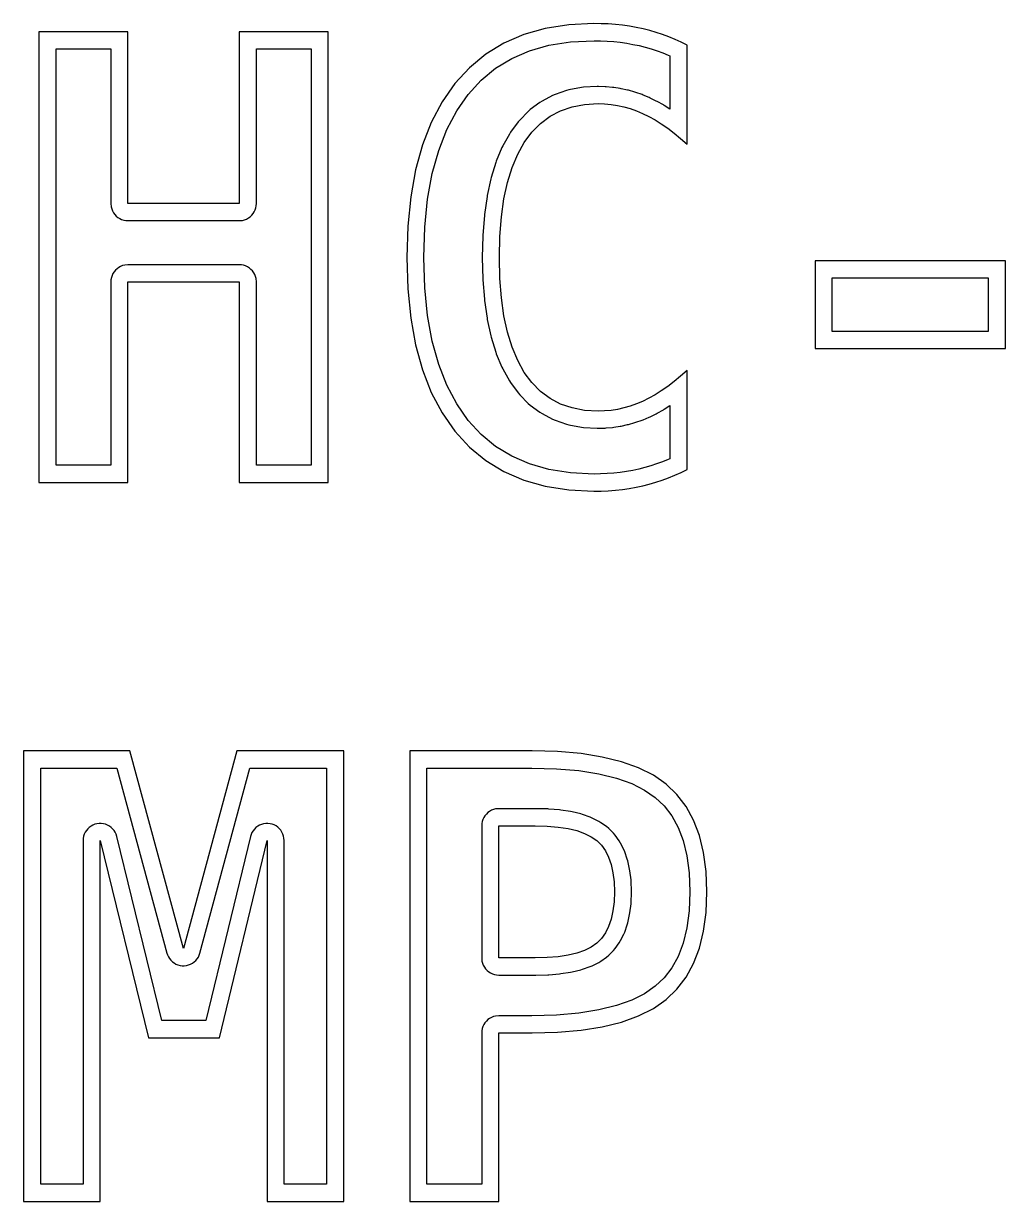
# Model space of a CAD drawing. Header units: metres. Extents: x -25.7 to 24.1, y -16.9 to 17.5.
# Drawn here: x -4.55 to 24.14, y -16.93 to 17.48 of the extents above; entities that cross this region are included whole.
import ezdxf

# ---------------------------------------------------------------- set-up
doc = ezdxf.new("R2010")
doc.units = ezdxf.units.M

msp = doc.modelspace()

# ---------------------------------------------------------------- linework, layer by layer
for p, q in [((-1.49942, 17.2435), (-4.10008, 17.2435)), ((-4.10008, 17.2435), (-4.10008, 4.08125)), ((-1.49942, 12.2265), (-1.49942, 17.2435)), ((4.3542, 17.2435), (1.75356, 17.2435)), ((1.75356, 17.2435), (1.75356, 12.2265)), ((4.3542, 4.08125), (4.3542, 17.2435)), ((10.695, 17.3415), (10.063, 17.1624)), ((11.3785, 17.4489), (10.695, 17.3415)), ((12.1134, 17.4848), (11.3785, 17.4489)), ((12.3262, 17.4815), (12.1134, 17.4848)), ((12.5365, 17.4719), (12.3262, 17.4815)), ((12.7443, 17.4557), (12.5365, 17.4719)), ((12.9496, 17.4332), (12.7443, 17.4557)), ((13.1524, 17.4041), (12.9496, 17.4332)), ((13.3526, 17.3686), (13.1524, 17.4041)), ((13.5503, 17.3267), (13.3526, 17.3686)), ((13.745, 17.2783), (13.5503, 17.3267)), ((13.9361, 17.2234), (13.745, 17.2783)), ((14.1235, 17.1622), (13.9361, 17.2234)), ((9.48244, 16.9117), (8.95334, 16.5893)), ((10.063, 17.1624), (9.48244, 16.9117)), ((10.8025, 16.8522), (11.4296, 16.9508)), ((11.4296, 16.9508), (12.1218, 16.9846)), ((12.1218, 16.9846), (12.311, 16.9817)), ((12.311, 16.9817), (12.5054, 16.9728)), ((12.5054, 16.9728), (12.698, 16.9578)), ((12.698, 16.9578), (12.8866, 16.9371)), ((12.8866, 16.9371), (13.0733, 16.9103)), ((13.0733, 16.9103), (13.2568, 16.8778)), ((13.2568, 16.8778), (13.4382, 16.8393)), ((14.3074, 17.0944), (14.1235, 17.1622)), ((14.4877, 17.0202), (14.3074, 17.0944)), ((14.6644, 16.9395), (14.4877, 17.0202)), ((14.8374, 16.8524), (14.6644, 16.9395)), ((-3.60008, 4.58125), (-3.60008, 16.7435)), ((-3.60008, 16.7435), (-1.99942, 16.7435)), ((-1.99942, 16.7435), (-1.99942, 12.2265)), ((2.25356, 12.2265), (2.25356, 16.7435)), ((2.25356, 16.7435), (3.8542, 16.7435)), ((3.8542, 16.7435), (3.8542, 4.58125)), ((8.95334, 16.5893), (8.47568, 16.1953)), ((9.71274, 16.4665), (10.2309, 16.6903)), ((10.2309, 16.6903), (10.8025, 16.8522)), ((13.4382, 16.8393), (13.6156, 16.7952)), ((13.6156, 16.7952), (13.7894, 16.7454)), ((13.7894, 16.7454), (13.9597, 16.6897)), ((13.9597, 16.6897), (14.1256, 16.6285)), ((14.1256, 16.6285), (14.2887, 16.5614)), ((14.2887, 16.5614), (14.3374, 16.5392)), ((14.3374, 16.5392), (14.3374, 14.9858)), ((14.8374, 13.9571), (14.8374, 16.8524)), ((8.47568, 16.1953), (8.04947, 15.7296)), ((8.82088, 15.8319), (9.244, 16.1809)), ((9.244, 16.1809), (9.71274, 16.4665)), ((8.44069, 15.4165), (8.82088, 15.8319)), ((8.04947, 15.7296), (7.67761, 15.1962)), ((11.3155, 15.5272), (10.979, 15.4116)), ((11.3846, 15.5455), (11.3155, 15.5272)), ((11.7497, 15.6149), (11.3846, 15.5455)), ((11.8138, 15.6229), (11.7497, 15.6149)), ((12.2075, 15.646), (11.8138, 15.6229)), ((12.2521, 15.6466), (12.2075, 15.646)), ((12.4427, 15.6408), (12.2521, 15.6466)), ((12.4736, 15.6389), (12.4427, 15.6408)), ((12.6626, 15.6213), (12.4736, 15.6389)), ((12.6935, 15.6175), (12.6626, 15.6213)), ((12.8809, 15.5882), (12.6935, 15.6175)), ((12.9114, 15.5825), (12.8809, 15.5882)), ((13.0971, 15.5416), (12.9114, 15.5825)), ((13.1269, 15.534), (13.0971, 15.5416)), ((13.3111, 15.4814), (13.1269, 15.534)), ((7.67761, 15.1962), (7.36295, 14.5986)), ((8.10556, 14.9357), (8.44069, 15.4165)), ((10.5348, 15.1777), (10.2554, 14.9696)), ((10.6008, 15.2194), (10.5348, 15.1777)), ((10.9088, 15.3813), (10.6008, 15.2194)), ((10.979, 15.4116), (10.9088, 15.3813)), ((11.8431, 15.1237), (12.2368, 15.1468)), ((12.2368, 15.1468), (12.4274, 15.141)), ((13.3398, 15.4722), (13.3111, 15.4814)), ((13.5223, 15.4079), (13.3398, 15.4722)), ((13.5499, 15.3973), (13.5223, 15.4079)), ((13.7308, 15.3213), (13.5499, 15.3973)), ((13.7569, 15.3094), (13.7308, 15.3213)), ((13.9378, 15.2208), (13.7569, 15.3094)), ((13.962, 15.2082), (13.9378, 15.2208)), ((14.1445, 15.1061), (13.962, 15.2082)), ((7.81859, 14.3908), (8.10556, 14.9357)), ((10.1981, 14.9196), (9.94737, 14.6652)), ((10.2554, 14.9696), (10.1981, 14.9196)), ((10.8335, 14.7768), (11.1414, 14.9387)), ((11.1414, 14.9387), (11.478, 15.0543)), ((11.478, 15.0543), (11.8431, 15.1237)), ((12.4274, 15.141), (12.6164, 15.1235)), ((12.6164, 15.1235), (12.8038, 15.0942)), ((12.8038, 15.0942), (12.9895, 15.0533)), ((12.9895, 15.0533), (13.1736, 15.0007)), ((13.1736, 15.0007), (13.3562, 14.9363)), ((13.3562, 14.9363), (13.537, 14.8603)), ((13.537, 14.8603), (13.718, 14.7718)), ((14.1662, 15.0932), (14.1445, 15.1061)), ((14.3374, 14.9858), (14.1662, 15.0932)), ((7.36295, 14.5986), (7.1055, 13.937)), ((9.90134, 14.6114), (9.67921, 14.3107)), ((9.94737, 14.6652), (9.90134, 14.6114)), ((10.3035, 14.3143), (10.5542, 14.5687)), ((10.5542, 14.5687), (10.8335, 14.7768)), ((13.718, 14.7718), (13.9005, 14.6697)), ((13.9005, 14.6697), (14.0846, 14.5542)), ((14.0846, 14.5542), (14.2704, 14.4251)), ((7.58073, 13.7795), (7.81859, 14.3908)), ((9.64464, 14.2571), (9.45171, 13.9109)), ((9.67921, 14.3107), (9.64464, 14.2571)), ((10.0814, 14.0136), (10.3035, 14.3143)), ((14.2704, 14.4251), (14.4578, 14.2826)), ((14.4578, 14.2826), (14.6468, 14.1266)), ((14.6468, 14.1266), (14.8374, 13.9571)), ((7.1055, 13.937), (6.90526, 13.2113)), ((7.39325, 13.1), (7.58073, 13.7795)), ((9.42705, 13.8602), (9.26379, 13.4692)), ((9.45171, 13.9109), (9.42705, 13.8602)), ((9.88844, 13.6675), (10.0814, 14.0136)), ((9.24715, 13.4231), (9.11357, 12.9873)), ((9.26379, 13.4692), (9.24715, 13.4231)), ((9.72519, 13.2765), (9.88844, 13.6675)), ((6.90526, 13.2113), (6.76224, 12.4215)), ((7.25775, 12.3518), (7.39325, 13.1)), ((9.59161, 12.8408), (9.72519, 13.2765)), ((9.10291, 12.9464), (8.99902, 12.4658)), ((9.11357, 12.9873), (9.10291, 12.9464)), ((9.48773, 12.3602), (9.59161, 12.8408)), ((6.76224, 12.4215), (6.67642, 11.5676)), ((8.99265, 12.4301), (8.91843, 11.9048)), ((8.99902, 12.4658), (8.99265, 12.4301)), ((-1.99942, 12.2265), (-1.99057, 12.1328)), ((-1.99057, 12.1328), (-1.97495, 12.072)), ((-1.97495, 12.072), (-1.95183, 12.0136)), ((1.75356, 12.2265), (-1.49942, 12.2265)), ((2.21844, 12.0424), (2.23785, 12.1022)), ((2.23785, 12.1022), (2.24962, 12.1638)), ((2.24962, 12.1638), (2.25356, 12.2265)), ((7.17564, 11.5347), (7.25775, 12.3518)), ((9.41351, 11.8348), (9.48773, 12.3602)), ((-1.95183, 12.0136), (-1.92159, 11.9586)), ((-1.92159, 11.9586), (-1.88467, 11.9078)), ((-1.88467, 11.9078), (-1.84169, 11.862)), ((-1.84169, 11.862), (-1.79332, 11.822)), ((-1.79332, 11.822), (-1.7403, 11.7884)), ((-1.7403, 11.7884), (-1.68349, 11.7616)), ((-1.68349, 11.7616), (-1.62376, 11.7422)), ((-1.62376, 11.7422), (-1.56209, 11.7305)), ((-1.56209, 11.7305), (-1.49942, 11.7265)), ((-1.49942, 11.7265), (1.75356, 11.7265)), ((1.75356, 11.7265), (1.84724, 11.7354)), ((1.84724, 11.7354), (1.90807, 11.751)), ((1.90807, 11.751), (1.96645, 11.7741)), ((1.96645, 11.7741), (2.02147, 11.8044)), ((2.02147, 11.8044), (2.07227, 11.8413)), ((2.07227, 11.8413), (2.11804, 11.8842)), ((2.11804, 11.8842), (2.15807, 11.9326)), ((2.15807, 11.9326), (2.19171, 11.9856)), ((2.19171, 11.9856), (2.21844, 12.0424)), ((8.91502, 11.8737), (8.87051, 11.3035)), ((8.91843, 11.9048), (8.91502, 11.8737)), ((9.369, 11.2646), (9.41351, 11.8348)), ((6.67642, 11.5676), (6.64781, 10.6496)), ((7.14806, 10.6496), (7.17564, 11.5347)), ((8.86916, 11.2767), (8.85431, 10.6617)), ((8.87051, 11.3035), (8.86916, 11.2767)), ((9.35416, 10.6496), (9.369, 11.2646)), ((-1.81813, 10.3238), (-1.86391, 10.2808)), ((-1.76733, 10.3607), (-1.81813, 10.3238)), ((-1.71231, 10.3909), (-1.76733, 10.3607)), ((-1.65393, 10.4141), (-1.71231, 10.3909)), ((-1.59311, 10.4297), (-1.65393, 10.4141)), ((-1.49942, 10.4385), (-1.59311, 10.4297)), ((1.75356, 10.4385), (-1.49942, 10.4385)), ((1.81622, 10.4346), (1.75356, 10.4385)), ((1.8779, 10.4228), (1.81622, 10.4346)), ((1.93762, 10.4034), (1.8779, 10.4228)), ((1.99443, 10.3767), (1.93762, 10.4034)), ((2.04745, 10.343), (1.99443, 10.3767)), ((2.09583, 10.303), (2.04745, 10.343)), ((6.64781, 10.6496), (6.67642, 9.73402)), ((7.17564, 9.76692), (7.14806, 10.6496)), ((8.85431, 10.6617), (8.85431, 10.6375)), ((8.85431, 10.6375), (8.86916, 10.0249)), ((9.369, 10.037), (9.35416, 10.6496)), ((24.1395, 10.5542), (18.5769, 10.5542)), ((18.5769, 10.5542), (18.5769, 7.99165)), ((24.1395, 7.99165), (24.1395, 10.5542)), ((-1.99548, 10.0012), (-1.99942, 9.93854)), ((-1.98372, 10.0629), (-1.99548, 10.0012)), ((-1.96431, 10.1226), (-1.98372, 10.0629)), ((-1.93758, 10.1794), (-1.96431, 10.1226)), ((-1.90393, 10.2324), (-1.93758, 10.1794)), ((-1.86391, 10.2808), (-1.90393, 10.2324)), ((2.13881, 10.2572), (2.09583, 10.303)), ((2.17572, 10.2065), (2.13881, 10.2572)), ((2.20596, 10.1514), (2.17572, 10.2065)), ((2.22908, 10.093), (2.20596, 10.1514)), ((2.24471, 10.0322), (2.22908, 10.093)), ((2.25356, 9.93854), (2.24471, 10.0322)), ((8.86916, 10.0249), (8.87053, 9.99792)), ((8.87053, 9.99792), (8.91504, 9.42972)), ((9.41351, 9.46877), (9.369, 10.037)), ((19.0769, 8.49165), (19.0769, 10.0542)), ((19.0769, 10.0542), (23.6395, 10.0542)), ((23.6395, 10.0542), (23.6395, 8.49165)), ((-1.99942, 9.93854), (-1.99942, 4.58125)), ((-1.49942, 9.93854), (1.75356, 9.93854)), ((-1.49942, 4.08125), (-1.49942, 9.93854)), ((1.75356, 9.93854), (1.75356, 4.08125)), ((2.25356, 4.58125), (2.25356, 9.93854)), ((6.67642, 9.73402), (6.76224, 8.88211)), ((7.25775, 8.95181), (7.17564, 9.76692)), ((8.91504, 9.42972), (8.91846, 9.39862)), ((8.91846, 9.39862), (8.99268, 8.87485)), ((9.48773, 8.94499), (9.41351, 9.46877)), ((7.39316, 8.20554), (7.25775, 8.95181)), ((6.76224, 8.88211), (6.90526, 8.09393)), ((8.99268, 8.87485), (8.99907, 8.8391)), ((8.99907, 8.8391), (9.10295, 8.35976)), ((9.59161, 8.46565), (9.48773, 8.94499)), ((9.10295, 8.35976), (9.11365, 8.31885)), ((9.11365, 8.31885), (9.24722, 7.88397)), ((9.72519, 8.03078), (9.59161, 8.46565)), ((23.6395, 8.49165), (19.0769, 8.49165)), ((6.90526, 8.09393), (7.1055, 7.36946)), ((7.58067, 7.52713), (7.39316, 8.20554)), ((9.88844, 7.64034), (9.72519, 8.03078)), ((18.5769, 7.99165), (24.1395, 7.99165)), ((9.24722, 7.88397), (9.26389, 7.83789)), ((9.26389, 7.83789), (9.42714, 7.44745)), ((10.0814, 7.29434), (9.88844, 7.64034)), ((7.1055, 7.36946), (7.36295, 6.70869)), ((7.81851, 6.91669), (7.58067, 7.52713)), ((9.42714, 7.44745), (9.45175, 7.39682)), ((9.45175, 7.39682), (9.64468, 7.05083)), ((10.3035, 6.99373), (10.0814, 7.29434)), ((14.8374, 7.35101), (14.6468, 7.18152)), ((14.8374, 4.45566), (14.8374, 7.35101)), ((8.1055, 6.37218), (7.81851, 6.91669)), ((9.64468, 7.05083), (9.67924, 6.99721)), ((9.67924, 6.99721), (9.90137, 6.69659)), ((10.5542, 6.73936), (10.3035, 6.99373)), ((14.2704, 6.88297), (14.0846, 6.75391)), ((14.4578, 7.0255), (14.2704, 6.88297)), ((14.6468, 7.18152), (14.4578, 7.0255)), ((7.36295, 6.70869), (7.67761, 6.11166)), ((9.90137, 6.69659), (9.94739, 6.64275)), ((9.94739, 6.64275), (10.1981, 6.38838)), ((10.8335, 6.53125), (10.5542, 6.73936)), ((13.9005, 6.63834), (13.718, 6.53625)), ((14.0846, 6.75391), (13.9005, 6.63834)), ((8.44061, 5.89156), (8.1055, 6.37218)), ((10.1981, 6.38838), (10.2555, 6.33842)), ((10.2555, 6.33842), (10.5348, 6.13031)), ((11.1414, 6.36937), (10.8335, 6.53125)), ((11.478, 6.25375), (11.1414, 6.36937)), ((11.8431, 6.18439), (11.478, 6.25375)), ((12.8038, 6.21387), (12.6164, 6.18463)), ((12.9895, 6.25478), (12.8038, 6.21387)), ((13.1736, 6.30737), (12.9895, 6.25478)), ((13.3562, 6.37167), (13.1736, 6.30737)), ((13.537, 6.44765), (13.3562, 6.37167)), ((13.718, 6.53625), (13.537, 6.44765)), ((13.962, 6.09987), (14.1445, 6.20195)), ((14.1445, 6.20195), (14.1663, 6.21483)), ((14.1663, 6.21483), (14.3374, 6.32225)), ((14.3374, 6.32225), (14.3374, 4.77202)), ((7.67761, 6.11166), (8.04947, 5.57834)), ((8.82085, 5.47617), (8.44061, 5.89156)), ((10.5348, 6.13031), (10.6008, 6.08868)), ((10.6008, 6.08868), (10.9088, 5.9268)), ((10.9088, 5.9268), (10.979, 5.8965)), ((10.979, 5.8965), (11.3155, 5.78088)), ((12.2368, 6.16125), (11.8431, 6.18439)), ((12.4274, 6.1671), (12.2368, 6.16125)), ((12.6164, 6.18463), (12.4274, 6.1671)), ((13.3398, 5.83578), (13.5223, 5.90009)), ((13.5223, 5.90009), (13.5498, 5.91069)), ((13.5498, 5.91069), (13.7307, 5.98666)), ((13.7307, 5.98666), (13.757, 5.99861)), ((13.757, 5.99861), (13.9379, 6.08722)), ((13.9379, 6.08722), (13.962, 6.09987)), ((8.04947, 5.57834), (8.47568, 5.11273)), ((11.3155, 5.78088), (11.3846, 5.76254)), ((11.3846, 5.76254), (11.7497, 5.69318)), ((11.7497, 5.69318), (11.8137, 5.68524)), ((11.8137, 5.68524), (12.2074, 5.66211)), ((12.2074, 5.66211), (12.2521, 5.66148)), ((12.2521, 5.66148), (12.4427, 5.66733)), ((12.4427, 5.66733), (12.4736, 5.66924)), ((12.4736, 5.66924), (12.6626, 5.68677)), ((12.6626, 5.68677), (12.6935, 5.69061)), ((12.6935, 5.69061), (12.8809, 5.71985)), ((12.8809, 5.71985), (12.9113, 5.72557)), ((12.9113, 5.72557), (13.0971, 5.76648)), ((13.0971, 5.76648), (13.1268, 5.774)), ((13.1268, 5.774), (13.311, 5.8266)), ((13.311, 5.8266), (13.3398, 5.83578)), ((9.244, 5.12714), (8.82085, 5.47617)), ((8.47568, 5.11273), (8.95334, 4.71875)), ((9.71269, 4.8416), (9.244, 5.12714)), ((10.231, 4.61778), (9.71269, 4.8416)), ((-1.99942, 4.58125), (-3.60008, 4.58125)), ((3.8542, 4.58125), (2.25356, 4.58125)), ((8.95334, 4.71875), (9.48244, 4.39639)), ((10.8025, 4.45584), (10.231, 4.61778)), ((13.604, 4.51266), (13.4279, 4.46841)), ((13.7772, 4.56259), (13.604, 4.51266)), ((13.9487, 4.61861), (13.7772, 4.56259)), ((14.1168, 4.68015), (13.9487, 4.61861)), ((14.2835, 4.74786), (14.1168, 4.68015)), ((14.3374, 4.77202), (14.2835, 4.74786)), ((9.48244, 4.39639), (10.063, 4.14569)), ((10.063, 4.14569), (10.695, 3.9666)), ((11.4296, 4.35727), (10.8025, 4.45584)), ((12.1218, 4.32352), (11.4296, 4.35727)), ((12.3107, 4.32639), (12.1218, 4.32352)), ((12.5047, 4.33534), (12.3107, 4.32639)), ((12.6958, 4.35023), (12.5047, 4.33534)), ((12.8834, 4.371), (12.6958, 4.35023)), ((13.0682, 4.39767), (12.8834, 4.371)), ((13.2497, 4.43018), (13.0682, 4.39767)), ((13.4279, 4.46841), (13.2497, 4.43018)), ((13.9243, 4.08466), (14.112, 4.14595)), ((14.112, 4.14595), (14.2971, 4.2137)), ((14.2971, 4.2137), (14.4798, 4.2879)), ((14.4798, 4.2879), (14.6599, 4.36855)), ((14.6599, 4.36855), (14.8374, 4.45566)), ((-4.10008, 4.08125), (-1.49942, 4.08125)), ((1.75356, 4.08125), (4.3542, 4.08125)), ((10.695, 3.9666), (11.3785, 3.85916)), ((11.3785, 3.85916), (12.1134, 3.82333)), ((12.1134, 3.82333), (12.326, 3.82657)), ((12.326, 3.82657), (12.5358, 3.83624)), ((12.5358, 3.83624), (12.7427, 3.85237)), ((12.7427, 3.85237), (12.9467, 3.87495)), ((12.9467, 3.87495), (13.1478, 3.90399)), ((13.1478, 3.90399), (13.3461, 3.93948)), ((13.3461, 3.93948), (13.5415, 3.98141)), ((13.5415, 3.98141), (13.7342, 4.02982)), ((13.7342, 4.02982), (13.9243, 4.08466)), ((-1.44652, -3.76465), (-4.54962, -3.76465)), ((-4.54962, -3.76465), (-4.54962, -16.9269)), ((0.1227, -9.5412), (-1.44652, -3.76465)), ((1.68295, -3.76465), (0.1227, -9.5412)), ((4.80374, -3.76465), (1.68295, -3.76465)), ((4.80374, -16.9269), (4.80374, -3.76465)), ((10.3063, -3.76465), (6.73596, -3.76465)), ((6.73596, -3.76465), (6.73596, -16.9269)), ((11.0533, -3.78444), (10.3063, -3.76465)), ((11.738, -3.84383), (11.0533, -3.78444)), ((12.3602, -3.94281), (11.738, -3.84383)), ((12.92, -4.08139), (12.3602, -3.94281)), ((13.4173, -4.25957), (12.92, -4.08139)), ((-4.04962, -16.4269), (-4.04962, -4.26465)), ((-4.04962, -4.26465), (-1.82881, -4.26465)), ((-1.82881, -4.26465), (-0.35982, -9.67227)), ((0.60539, -9.67159), (2.06581, -4.26465)), ((2.06581, -4.26465), (4.30374, -4.26465)), ((4.30374, -4.26465), (4.30374, -16.4269)), ((7.23596, -16.4269), (7.23596, -4.26465)), ((7.23596, -4.26465), (10.2994, -4.26465)), ((10.2994, -4.26465), (11.0253, -4.28387)), ((11.0253, -4.28387), (11.677, -4.34041)), ((11.677, -4.34041), (12.2606, -4.43326)), ((12.2606, -4.43326), (12.7752, -4.56065)), ((13.8522, -4.47734), (13.4173, -4.25957)), ((12.7752, -4.56065), (13.2204, -4.72014)), ((13.2204, -4.72014), (13.5969, -4.90866)), ((14.2247, -4.7347), (13.8522, -4.47734)), ((14.5417, -5.03651), (14.2247, -4.7347)), ((13.5969, -4.90866), (13.9083, -5.12381)), ((13.9083, -5.12381), (14.1682, -5.37134)), ((14.8098, -5.38765), (14.5417, -5.03651)), ((9.12358, -5.5004), (9.06856, -5.53064)), ((9.18196, -5.47728), (9.12358, -5.5004)), ((9.24278, -5.46165), (9.18196, -5.47728)), ((9.33647, -5.4528), (9.24278, -5.46165)), ((10.4033, -5.4528), (9.33647, -5.4528)), ((10.4158, -5.45296), (10.4033, -5.4528)), ((10.7655, -5.46176), (10.4158, -5.45296)), ((10.7943, -5.46332), (10.7655, -5.46176)), ((11.1128, -5.48976), (10.7943, -5.46332)), ((11.1472, -5.49382), (11.1128, -5.48976)), ((11.4346, -5.53789), (11.1472, -5.49382)), ((14.1682, -5.37134), (14.3895, -5.66112)), ((15.0292, -5.7881), (14.8098, -5.38765)), ((8.85217, -5.82846), (8.84041, -5.89014)), ((8.87158, -5.76874), (8.85217, -5.82846)), ((8.89832, -5.71193), (8.87158, -5.76874)), ((8.93196, -5.65891), (8.89832, -5.71193)), ((8.97198, -5.61053), (8.93196, -5.65891)), ((9.01776, -5.56755), (8.97198, -5.61053)), ((9.06856, -5.53064), (9.01776, -5.56755)), ((11.4759, -5.54601), (11.4346, -5.53789)), ((11.7322, -5.6077), (11.4759, -5.54601)), ((11.7813, -5.62222), (11.7322, -5.6077)), ((12.0065, -5.70155), (11.7813, -5.62222)), ((12.0638, -5.72586), (12.0065, -5.70155)), ((12.2578, -5.8228), (12.0638, -5.72586)), ((12.322, -5.86111), (12.2578, -5.8228)), ((14.3895, -5.66112), (14.5741, -5.99788)), ((15.1999, -6.23787), (15.0292, -5.7881)), ((-2.74866, -6.14301), (-2.77539, -6.19981)), ((-2.71501, -6.08998), (-2.74866, -6.14301)), ((-2.67499, -6.04161), (-2.71501, -6.08998)), ((-2.62921, -5.99863), (-2.67499, -6.04161)), ((-2.57841, -5.96172), (-2.62921, -5.99863)), ((-2.52339, -5.93147), (-2.57841, -5.96172)), ((-2.46501, -5.90836), (-2.52339, -5.93147)), ((-2.40419, -5.89273), (-2.46501, -5.90836)), ((-2.3419, -5.88487), (-2.40419, -5.89273)), ((-2.2791, -5.88487), (-2.3419, -5.88487)), ((-2.21681, -5.89273), (-2.2791, -5.88487)), ((-2.15599, -5.90836), (-2.21681, -5.89273)), ((-2.09761, -5.93147), (-2.15599, -5.90836)), ((-2.04259, -5.96172), (-2.09761, -5.93147)), ((-1.99179, -5.99863), (-2.04259, -5.96172)), ((-1.94601, -6.04161), (-1.99179, -5.99863)), ((-1.90599, -6.08998), (-1.94601, -6.04161)), ((-1.87234, -6.14301), (-1.90599, -6.08998)), ((-1.84561, -6.19981), (-1.87234, -6.14301)), ((2.12314, -6.14917), (2.0972, -6.20634)), ((2.15604, -6.09569), (2.12314, -6.14917)), ((2.19537, -6.04675), (2.15604, -6.09569)), ((2.24054, -6.00313), (2.19537, -6.04675)), ((2.29082, -5.96552), (2.24054, -6.00313)), ((2.34541, -5.93449), (2.29082, -5.96552)), ((2.40346, -5.91057), (2.34541, -5.93449)), ((2.46405, -5.8941), (2.40346, -5.91057)), ((2.52623, -5.88536), (2.46405, -5.8941)), ((2.58902, -5.88448), (2.52623, -5.88536)), ((2.65143, -5.89148), (2.58902, -5.88448)), ((2.71245, -5.90623), (2.65143, -5.89148)), ((2.77115, -5.92853), (2.71245, -5.90623)), ((2.8266, -5.95801), (2.77115, -5.92853)), ((2.8779, -5.9942), (2.8266, -5.95801)), ((2.92427, -6.03653), (2.8779, -5.9942)), ((2.96497, -6.08435), (2.92427, -6.03653)), ((2.99936, -6.13689), (2.96497, -6.08435)), ((3.02689, -6.19333), (2.99936, -6.13689)), ((3.04712, -6.25276), (3.02689, -6.19333)), ((8.84041, -5.89014), (8.83647, -5.9528)), ((8.83647, -5.9528), (8.83647, -9.81328)), ((9.33647, -9.81328), (9.33647, -5.9528)), ((9.33647, -5.9528), (10.4033, -5.9528)), ((10.4033, -5.9528), (10.7529, -5.96161)), ((10.7529, -5.96161), (11.0715, -5.98805)), ((11.0715, -5.98805), (11.3589, -6.03212)), ((11.3589, -6.03212), (11.6152, -6.09381)), ((11.6152, -6.09381), (11.8403, -6.17314)), ((11.8403, -6.17314), (12.0343, -6.27008)), ((12.4849, -5.97569), (12.322, -5.86111)), ((12.5502, -6.03047), (12.4849, -5.97569)), ((12.687, -6.16681), (12.5502, -6.03047)), ((12.7411, -6.23058), (12.687, -6.16681)), ((14.5741, -5.99788), (14.7215, -6.38647)), ((-2.80656, -6.32121), (-2.8105, -6.38388)), ((-2.8105, -6.38388), (-2.8105, -16.4269)), ((-2.7948, -6.25954), (-2.80656, -6.32121)), ((-2.77539, -6.19981), (-2.7948, -6.25954)), ((-2.3105, -6.38388), (-0.89999, -12.1429)), ((-2.3105, -16.9269), (-2.3105, -6.38388)), ((-1.82486, -6.26494), (-1.84561, -6.19981)), ((-0.50767, -11.6429), (-1.82486, -6.26494)), ((2.07863, -6.26633), (0.77818, -11.6429)), ((1.17168, -12.1429), (2.56462, -6.38388)), ((2.0972, -6.20634), (2.07863, -6.26633)), ((2.56462, -6.38388), (2.56462, -16.9269)), ((3.05975, -6.31427), (3.04712, -6.25276)), ((3.06462, -6.38388), (3.05975, -6.31427)), ((3.06462, -16.4269), (3.06462, -6.38388)), ((12.0343, -6.27008), (12.1973, -6.38466)), ((12.1973, -6.38466), (12.3341, -6.521)), ((12.3341, -6.521), (12.4498, -6.68324)), ((12.8569, -6.39282), (12.7411, -6.23058)), ((12.8964, -6.4584), (12.8569, -6.39282)), ((12.9912, -6.64656), (12.8964, -6.4584)), ((14.7215, -6.38647), (14.8297, -6.82959)), ((15.3218, -6.73694), (15.1999, -6.23787)), ((12.4498, -6.68324), (12.5446, -6.8714)), ((12.5446, -6.8714), (12.6182, -7.08545)), ((13.0173, -6.70868), (12.9912, -6.64656)), ((13.091, -6.92273), (13.0173, -6.70868)), ((14.8297, -6.82959), (14.8963, -7.32857)), ((15.3949, -7.28534), (15.3218, -6.73694)), ((12.6182, -7.08545), (12.6709, -7.32541)), ((13.1066, -6.97833), (13.091, -6.92273)), ((13.1593, -7.21829), (13.1066, -6.97833)), ((13.1674, -7.26645), (13.1593, -7.21829)), ((12.6709, -7.32541), (12.7024, -7.59128)), ((13.1989, -7.53232), (13.1674, -7.26645)), ((13.2021, -7.57324), (13.1989, -7.53232)), ((14.8963, -7.32857), (14.9189, -7.88304)), ((15.4193, -7.88304), (15.3949, -7.28534)), ((12.7024, -7.59128), (12.713, -7.88304)), ((12.713, -7.88304), (12.7024, -8.1748)), ((13.2126, -7.86501), (13.2021, -7.57324)), ((13.2021, -8.19284), (13.2126, -7.90108)), ((13.2126, -7.90108), (13.2126, -7.86501)), ((14.9189, -7.88304), (14.8963, -8.43752)), ((15.3949, -8.48074), (15.4193, -7.88304)), ((12.7024, -8.1748), (12.6709, -8.44067)), ((13.1674, -8.49963), (13.1989, -8.23376)), ((13.1989, -8.23376), (13.2021, -8.19284)), ((12.6709, -8.44067), (12.6182, -8.68063)), ((13.1066, -8.78775), (13.1593, -8.54779)), ((13.1593, -8.54779), (13.1674, -8.49963)), ((14.8963, -8.43752), (14.8297, -8.93649)), ((15.3218, -9.02914), (15.3949, -8.48074)), ((12.5446, -8.89468), (12.4498, -9.08284)), ((12.6182, -8.68063), (12.5446, -8.89468)), ((13.0173, -9.0574), (13.091, -8.84335)), ((13.091, -8.84335), (13.1066, -8.78775)), ((14.8297, -8.93649), (14.7215, -9.37959)), ((12.3341, -9.24509), (12.1973, -9.38142)), ((12.4498, -9.08284), (12.3341, -9.24509)), ((12.8964, -9.30768), (12.9912, -9.11952)), ((12.9912, -9.11952), (13.0173, -9.0574)), ((15.1999, -9.52823), (15.3218, -9.02914)), ((11.8403, -9.59294), (11.6152, -9.67227)), ((12.0343, -9.496), (11.8403, -9.59294)), ((12.1973, -9.38142), (12.0343, -9.496)), ((12.5502, -9.73561), (12.687, -9.59927)), ((12.687, -9.59927), (12.7411, -9.53551)), ((12.7411, -9.53551), (12.8569, -9.37326)), ((12.8569, -9.37326), (12.8964, -9.30768)), ((14.7215, -9.37959), (14.574, -9.76823)), ((15.0292, -9.97798), (15.1999, -9.52823)), ((-0.35982, -9.67227), (-0.34445, -9.71945)), ((-0.34445, -9.71945), (-0.31844, -9.7766)), ((-0.31844, -9.7766), (-0.28545, -9.83002)), ((-0.28545, -9.83002), (-0.24603, -9.87889)), ((-0.24603, -9.87889), (-0.20081, -9.92245)), ((-0.20081, -9.92245), (-0.15047, -9.95999)), ((-0.15047, -9.95999), (-0.09583, -9.99092)), ((0.32993, -9.99623), (0.38532, -9.96667)), ((0.38532, -9.96667), (0.43657, -9.9304)), ((0.43657, -9.9304), (0.48288, -9.888)), ((0.48288, -9.888), (0.5235, -9.84012)), ((0.5235, -9.84012), (0.55782, -9.78752)), ((0.55782, -9.78752), (0.58525, -9.73105)), ((0.58525, -9.73105), (0.60539, -9.67159)), ((8.83647, -9.81328), (8.84532, -9.90697)), ((8.84532, -9.90697), (8.86095, -9.96779)), ((8.86095, -9.96779), (8.88406, -10.0262)), ((10.4033, -9.81328), (9.33647, -9.81328)), ((10.7529, -9.80447), (10.4033, -9.81328)), ((11.0715, -9.77803), (10.7529, -9.80447)), ((11.3589, -9.73396), (11.0715, -9.77803)), ((11.6152, -9.67227), (11.3589, -9.73396)), ((12.0638, -10.0402), (12.2578, -9.94328)), ((12.2578, -9.94328), (12.322, -9.90497)), ((12.322, -9.90497), (12.4849, -9.79039)), ((12.4849, -9.79039), (12.5502, -9.73561)), ((14.574, -9.76823), (14.3895, -10.105)), ((14.8098, -10.3784), (15.0292, -9.97798)), ((-0.09583, -9.99092), (-0.03773, -10.0148)), ((-0.03773, -10.0148), (0.02289, -10.0311)), ((0.02289, -10.0311), (0.08508, -10.0398)), ((0.08508, -10.0398), (0.14786, -10.0406)), ((0.14786, -10.0406), (0.21025, -10.0335)), ((0.21025, -10.0335), (0.27126, -10.0186)), ((0.27126, -10.0186), (0.32993, -9.99623)), ((8.88406, -10.0262), (8.91431, -10.0812)), ((8.91431, -10.0812), (8.95122, -10.132)), ((8.95122, -10.132), (8.9942, -10.1778)), ((8.9942, -10.1778), (9.04257, -10.2178)), ((9.04257, -10.2178), (9.0956, -10.2514)), ((9.0956, -10.2514), (9.1524, -10.2782)), ((9.1524, -10.2782), (9.21213, -10.2976)), ((9.21213, -10.2976), (9.2738, -10.3093)), ((9.2738, -10.3093), (9.33647, -10.3133)), ((9.33647, -10.3133), (10.4033, -10.3133)), ((10.4033, -10.3133), (10.4158, -10.3131)), ((10.4158, -10.3131), (10.7655, -10.3043)), ((10.7655, -10.3043), (10.7943, -10.3028)), ((10.7943, -10.3028), (11.1128, -10.2763)), ((11.1128, -10.2763), (11.1472, -10.2723)), ((11.1472, -10.2723), (11.4346, -10.2282)), ((11.4346, -10.2282), (11.4759, -10.2201)), ((11.4759, -10.2201), (11.7322, -10.1584)), ((11.7322, -10.1584), (11.7813, -10.1439)), ((11.7813, -10.1439), (12.0065, -10.0645)), ((12.0065, -10.0645), (12.0638, -10.0402)), ((14.3895, -10.105), (14.1683, -10.3947)), ((13.9083, -10.6423), (13.5969, -10.8574)), ((14.1683, -10.3947), (13.9083, -10.6423)), ((14.5417, -10.7296), (14.8098, -10.3784)), ((13.5969, -10.8574), (13.2204, -11.0459)), ((14.2247, -11.0314), (14.5417, -10.7296)), ((12.2606, -11.3328), (11.677, -11.4257)), ((12.7752, -11.2054), (12.2606, -11.3328)), ((13.2204, -11.0459), (12.7752, -11.2054)), ((13.4173, -11.5065), (13.8522, -11.2887)), ((13.8522, -11.2887), (14.2247, -11.0314)), ((0.77818, -11.6429), (-0.50767, -11.6429)), ((8.97198, -11.6592), (8.93196, -11.7075)), ((9.01776, -11.6162), (8.97198, -11.6592)), ((9.06856, -11.5793), (9.01776, -11.6162)), ((9.12358, -11.549), (9.06856, -11.5793)), ((9.18196, -11.5259), (9.12358, -11.549)), ((9.24278, -11.5103), (9.18196, -11.5259)), ((9.33647, -11.5014), (9.24278, -11.5103)), ((10.2999, -11.5014), (9.33647, -11.5014)), ((11.0251, -11.4822), (10.2999, -11.5014)), ((11.677, -11.4257), (11.0251, -11.4822)), ((12.3602, -11.8233), (12.92, -11.6847)), ((12.92, -11.6847), (13.4173, -11.5065)), ((8.84041, -11.9388), (8.83647, -12.0014)), ((8.83647, -12.0014), (8.83647, -16.4269)), ((8.85217, -11.8771), (8.84041, -11.9388)), ((8.87158, -11.8174), (8.85217, -11.8771)), ((8.89832, -11.7606), (8.87158, -11.8174)), ((8.93196, -11.7075), (8.89832, -11.7606)), ((9.33647, -12.0014), (10.3063, -12.0014)), ((9.33647, -16.9269), (9.33647, -12.0014)), ((10.3063, -12.0014), (11.0533, -11.9816)), ((11.0533, -11.9816), (11.738, -11.9222)), ((11.738, -11.9222), (12.3602, -11.8233)), ((-0.89999, -12.1429), (1.17168, -12.1429)), ((-2.8105, -16.4269), (-4.04962, -16.4269)), ((4.30374, -16.4269), (3.06462, -16.4269)), ((8.83647, -16.4269), (7.23596, -16.4269)), ((-4.54962, -16.9269), (-2.3105, -16.9269)), ((2.56462, -16.9269), (4.80374, -16.9269)), ((6.73596, -16.9269), (9.33647, -16.9269))]:
    msp.add_line(p, q)

doc.saveas('drawing.dxf')
